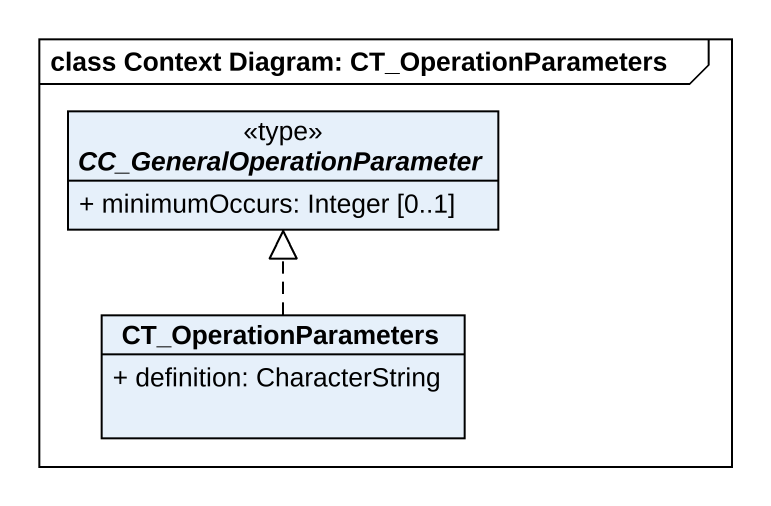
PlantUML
@startuml
mainframe class Context Diagram: CT_OperationParameters
hide circle
hide empty members
skinparam classAttributeIconSize 0
abstract class CC_GeneralOperationParameter <<type>> {
  + minimumOccurs: Integer [0..1]
}
class CT_OperationParameters {
  + definition: CharacterString
}
CT_OperationParameters .up.|> CC_GeneralOperationParameter
@enduml
